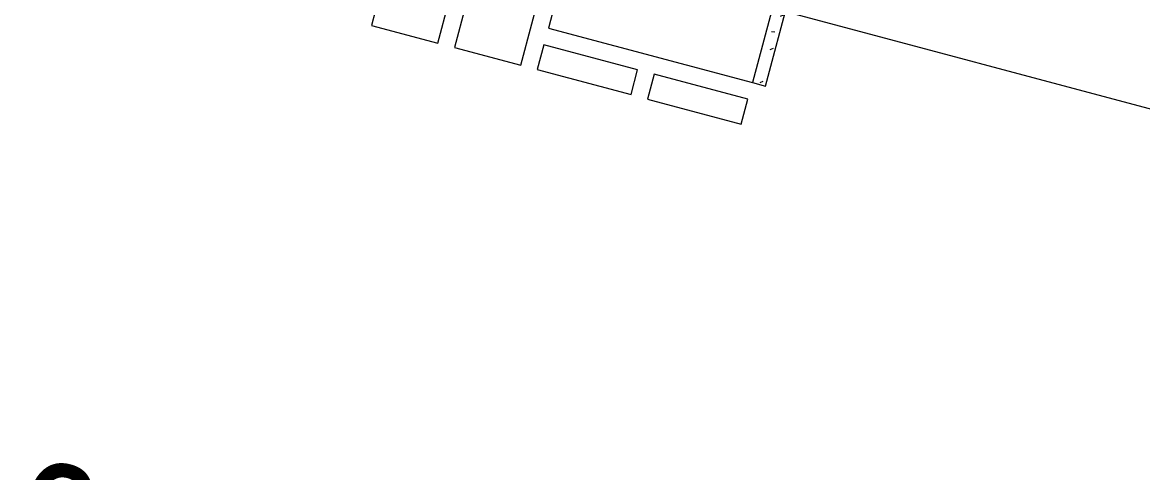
# Model space of a CAD drawing. Header units: metres. Extents: x 689715 to 690980, y 1005284 to 1006835.
# Drawn here: x 690852.72 to 690859.25, y 1005495.17 to 1005497.8 of the extents above; entities that cross this region are included whole.
import ezdxf

# ---------------------------------------------------------------- set-up
doc = ezdxf.new("R2010")
doc.units = ezdxf.units.M
doc.linetypes.add('PHANTOM', pattern=[2.5, 1.25, -0.25, 0.25, -0.25, 0.25, -0.25])
for name, color, linetype in [('0_HUELLAS CASAS CASTILLA', 1, 'Continuous'), ('0_NUMERO DE LOTE FASE V', 3, 'Continuous'), ('A-BLDG', 7, 'Continuous')]:
    doc.layers.add(name, color=color, linetype=linetype)
for name, color, linetype, lineweight in [('G-ANNO-TEXT', 2, 'Continuous', 9), ('Muros', 7, 'Continuous', 13), ('Patrón de corte', 7, 'Continuous', 13), ('Suelos', 7, 'Continuous', 9)]:
    doc.layers.add(name, color=color, linetype=linetype, lineweight=lineweight)
doc.styles.add('Arial_B', font='', dxfattribs={"width": 0.8, "height": 0.5})
doc.styles.get('Arial_B').set_extended_font_data('Arial', bold=True)

# ---------------------------------------------------------------- blocks, each defined once
blk = doc.blocks.new('FRESNO B')
at = {"layer": 'G-ANNO-TEXT', "color": 141, "insert": (4.062830351261194, 19.02872913707013), "char_height": 0.5, "width": 2.64556875, "attachment_point": 1, "style": 'Arial_B'}
blk.add_mtext('CASA B', dxfattribs=at)
blk = doc.blocks.new('012-AR_CASTILLA_MODELO B_rvt-1-PLANO CLAVE _8 CASAS EN HILERA_ - Dependent 1')
at = {"layer": 'Suelos', "color": 9}
for p, q in [((8.086811900720932, 92.55771324038506), (7.521837601612788, 92.55771324015222)), ((7.521837601612788, 92.55771324015222), (7.521837601729203, 92.40771324024536)), ((8.086811900720932, 92.40771324024536), (8.086811900720932, 92.55771324038506)), ((8.751786199747585, 92.55771324015222), (8.186811900581233, 92.55771324015222)), ((8.186811900581233, 92.55771324015222), (8.186811900464818, 92.40771324024536)), ((8.751786199747585, 92.40771324024536), (8.751786199747585, 92.55771324015222)), ((9.251786199747585, 92.55771324015222), (8.851786199840717, 92.55771324038506)), ((8.851786199840717, 92.55771324038506), (8.851786199957132, 92.30771324038506)), ((9.251786199805792, 92.30771324015222), (9.251786199747585, 92.55771324015222)), ((9.751786199747585, 92.55771324015222), (9.351786199840717, 92.55771324015222)), ((9.351786199840717, 92.55771324015222), (9.351786199957132, 92.30771324015222)), ((9.751786199922208, 92.30771324015222), (9.751786199747585, 92.55771324015222)), ((7.521837601729203, 92.40771324024536), (8.086811900720932, 92.40771324024536)), ((8.186811900464818, 92.40771324024536), (8.751786199747585, 92.40771324024536)), ((8.751786199980415, 92.30771324015222), (7.521837601438165, 92.30771324015222)), ((8.751786199922208, 91.85771324043162), (8.751786199980415, 92.30771324015222)), ((8.851786199957132, 92.30771324038506), (8.851786199840717, 91.95771324005909))]:
    blk.add_line(p, q, dxfattribs=at)
blk = doc.blocks.new('A TRANSFORMADA A B')
at = {"layer": 'Patrón de corte'}
h = blk.add_hatch(dxfattribs=at)
h.set_pattern_fill('HORMIGÓN', color=254, angle=90.00000000000001, style=0, pattern_type=2)
h.set_pattern_definition([(139.9999999999999, (365.6615329035558, -75.88183759397361), (0.03836033982117157, 0.4377584771638403), [0.04599999999999998, -0.5029999999999997]), (84.99999999999997, (365.6615329035558, -75.88183759397361), (-0.4580987315439035, -0.08439521406967809), [0.03700000000000001, -0.4020000000000002]), (190.451, (365.6645329040475, -75.84583759406814), (-0.4199401312074268, 0.3526758939897786), [0.039, -0.4270000000000001]), (136.1839999999999, (365.5395329040475, -75.8818375938572), (0.1004214988211118, 0.6506308650644554), [0.06899999999999998, -0.7539999999999998]), (186.6359999999999, (365.547532903729, -75.82783759379527), (-0.5938707988951819, 0.5701916118460522), [0.05799999999999998, -0.6409999999999996]), (81.18399999999994, (365.5395329040475, -75.8818375938572), (-0.5936975411065768, 0.5697220635397624), [0.05500000000000001, -0.6039999999999999]), (110.9999999999999, (365.5705329037737, -75.82083759387024), (0.245780230253577, 0.3642747293136032), [0.04599999999999999, -0.5029999999999999]), (55.99999999999997, (365.5705329037737, -75.82083759387024), (-0.4415777901075865, 0.1482769546615401), [0.03699999999999998, -0.4019999999999998]), (161.4509999999999, (365.5905329035595, -75.79083759407513), (-0.1963072483374971, 0.5120483026533341), [0.03899999999999999, -0.427]), (127.5, (365.6615329035558, -75.88183759397361), (-0.2022933454275577, 0.007375797972208872), [0.02, -0.3770000000000001, 0.02, -0.388, -0.404]), (127.5, (365.6615329035558, -75.88183759397361), (-0.2022933454275577, 0.007375797972208872), [-0.806, 0.02, -0.3840000000000001]), (97.49999999999994, (365.6615329035558, -75.88183759397361), (-0.2399435114399267, 0.1600503399492727), [0.02, -0.213, 0.02, -0.368, -0.154]), (97.49999999999994, (365.6615329035558, -75.88183759397361), (-0.2399435114399267, 0.1600503399492727), [-0.621, 0.02, -0.134]), (57.49999999999999, (365.6615329037886, -76.01783759397222), (0.01404568388630387, 0.3254162238797662), [0.01999999999999999, -0.1319999999999999, 0.01999999999999999, -0.455, -0.6309999999999997]), (57.49999999999999, (365.6615329037886, -76.01783759397222), (0.01404568388630387, 0.3254162238797662), [-0.6279999999999997, 0.01999999999999999, -0.6109999999999997]), (47.49999999999996, (365.6615329037886, -76.07883759384276), (-0.06081860510782452, 0.3554815006055007), [0.02, -0.178, 0.02, -0.2960000000000001, -0.4480000000000001]), (47.49999999999996, (365.6615329037886, -76.07883759384276), (-0.06081860510782452, 0.3554815006055007), [-0.5140000000000001, 0.02, -0.4280000000000001])])
h.paths.add_polyline_path([(274.8088196632452, -61.05999999225605), (273.3538196634036, -61.05999999225605), (273.3538196634036, -61.13999999215594), (274.8088196637109, -61.13999999221414)], flags=0)
at = {"layer": 'Muros', "color": 253}
for p, q in [((273.963819663506, -61.05999999213964), (273.3538196634036, -61.05999999225605)), ((273.3538196634036, -61.05999999225605), (273.3538196634036, -61.13999999215594)), ((273.3538196634036, -61.13999999215594), (274.8088196637109, -61.13999999221414))]:
    blk.add_line(p, q, dxfattribs=at)
at = {"layer": 'Suelos', "color": 9}
blk.add_line((273.803819663357, -61.13999999227235), (273.803819663357, -64.14999999239808), dxfattribs=at)
blk = doc.blocks.new('CASTILLA 6 NUEVA')
at = {"rotation": 269.9999998879757}
blk.add_blockref('A TRANSFORMADA A B', (253.195590924297, 229.2122545121238), dxfattribs=at)
at = {"layer": '0_HUELLAS CASAS CASTILLA', "color": 8, "lineweight": 5}
blk.add_blockref('012-AR_CASTILLA_MODELO B_rvt-1-PLANO CLAVE _8 CASAS EN HILERA_ - Dependent 1', (184.6137526158127, -136.4492782580201), dxfattribs=at)

msp = doc.modelspace()

# ---------------------------------------------------------------- block references
at = {"layer": '0_NUMERO DE LOTE FASE V', "linetype": 'PHANTOM', "rotation": 165.0660436348324}
msp.add_blockref('CASTILLA 6 NUEVA', (691031.2444425438, 1005405.282444203), dxfattribs=at)
at = {"layer": 'A-BLDG', "rotation": 345.0663971945302}
msp.add_blockref('FRESNO B', (690843.9651178024, 1005477.930890449), dxfattribs=at)

doc.saveas('drawing.dxf')
